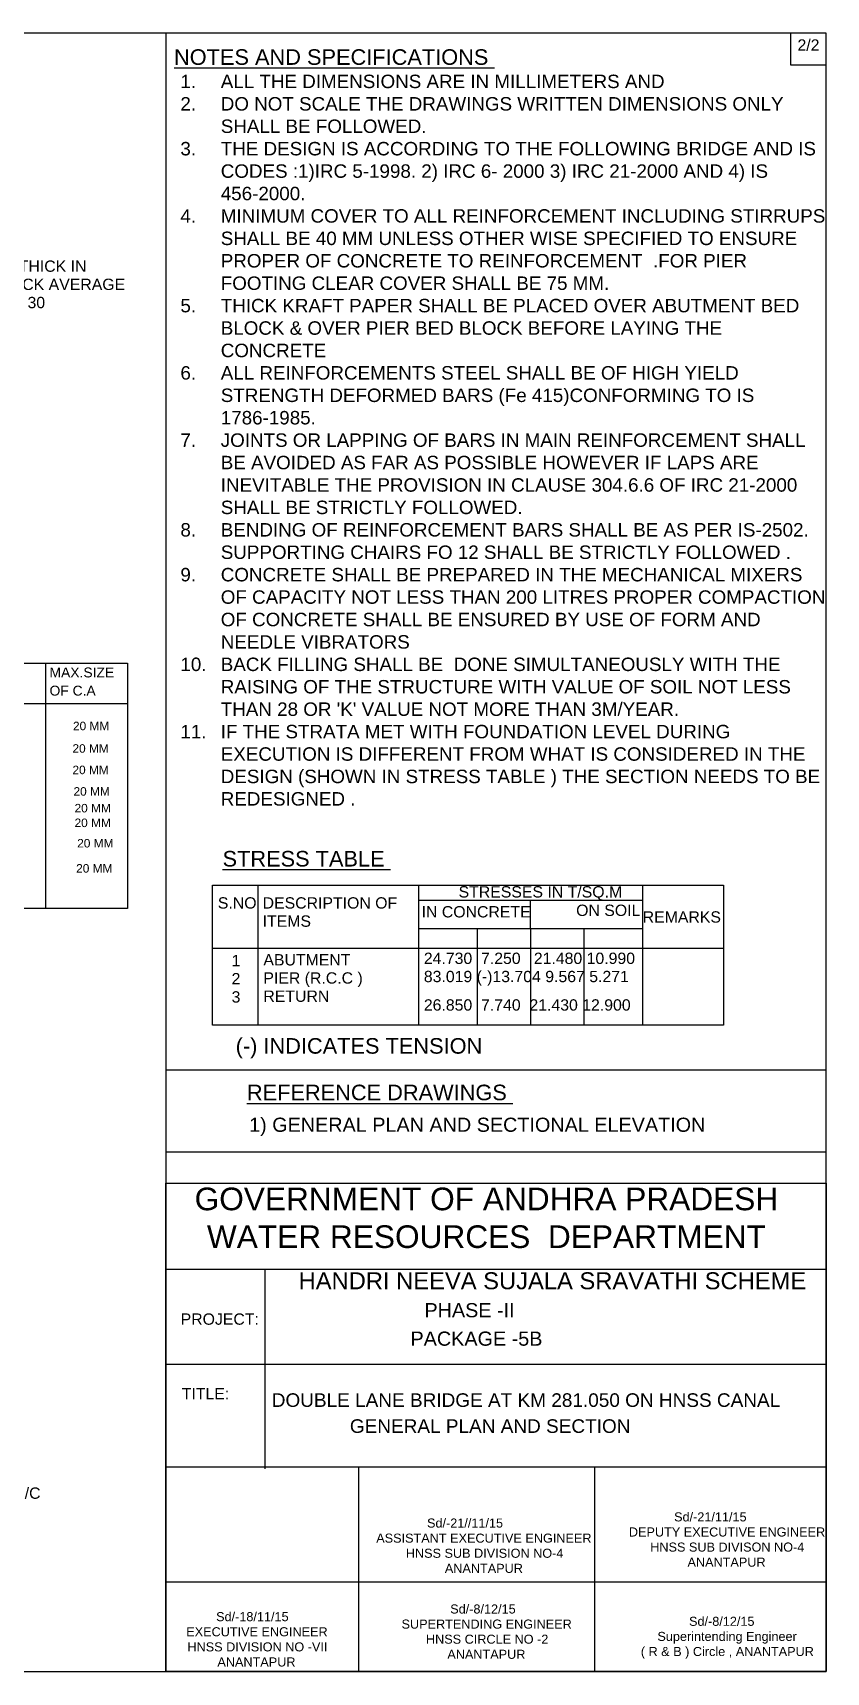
# Model space of a CAD drawing. Header units: millimetres. Extents: x 5124 to 2597898, y 2311 to 44288684.
# Drawn here: x 2569888 to 2597898, y 44230784 to 44288684 of the extents above; entities that cross this region are included whole.
import ezdxf

# ---------------------------------------------------------------- set-up
doc = ezdxf.new("R2010")
doc.units = ezdxf.units.MM
doc.header["$MEASUREMENT"] = 0
for name, color, linetype in [('DIMENSION', 7, 'Continuous'), ('DRAWING', 2, 'Continuous'), ('TEXT', 7, 'Continuous')]:
    doc.layers.add(name, color=color, linetype=linetype)
doc.styles.get("Standard").update_dxf_attribs({"font": 'arial.ttf', "height": 300})

msp = doc.modelspace()

# ---------------------------------------------------------------- linework, layer by layer
at = {"layer": 'DIMENSION', "color": 0}
for points in [[(2574582.5, 44288684.5), (2574582.5, 44230784)], [(2596634.5, 44288673.5), (2596634.5, 44287547), (2597898.5, 44287547)], [(2570330.5, 44266416.5), (2570330.5, 44257759)], [(2555912.5, 44264996.5), (2573205, 44264996.5)]]:
    msp.add_lwpolyline(points, dxfattribs=at)
for points in [[(2555942, 44266416.5), (2573228, 44266416.5), (2573228, 44257759), (2555942, 44257759)], [(2597898.5, 44230805.5), (2574582.5, 44230805.5), (2574582.5, 44248054), (2597898.5, 44248054)]]:
    msp.add_lwpolyline(points, close=True, dxfattribs=at)
at = {"layer": 'DIMENSION'}
for points in [[(2574582.5, 44252057), (2597898.5, 44252057)], [(2597898.5, 44249151.5), (2574582.5, 44249151.5)]]:
    msp.add_lwpolyline(points, dxfattribs=at)
at = {"layer": 'DRAWING', "color": 0}
msp.add_lwpolyline([(2597898.5, 44288673.5), (2514175.5, 44288673.5), (2514175.5, 44230805.5), (2597898.5, 44230805.5)], close=True, dxfattribs=at)
at = {"layer": 'TEXT', "color": 0}
msp.add_lwpolyline([(2594269.5, 44253633), (2576234.5, 44253633), (2576234.5, 44258585.5), (2594269.5, 44258585.5)], close=True, dxfattribs=at)
for points in [[(2577845.5, 44253633), (2577845.5, 44258585.5)], [(2583508.5, 44258585.5), (2583508.5, 44253633)], [(2591420, 44253633), (2591420, 44258585.5)], [(2591420, 44258040), (2583508.5, 44258040)], [(2587464.2, 44257048), (2587464.2, 44258040)], [(2583508.5, 44257048), (2591420, 44257048)], [(2585578.5, 44257048), (2585578.5, 44253633)], [(2587464.2, 44257048), (2587464.2, 44253633)], [(2589336, 44257048), (2589336, 44253633)], [(2576234.5, 44256359.5), (2594269.5, 44256359.5)], [(2574582.5, 44245015.1), (2597898.5, 44245015.1)], [(2578076.2, 44245029.6), (2578076.2, 44237969.8)], [(2574582.5, 44241666.7), (2597898.5, 44241666.7)], [(2597898.5, 44238020.9), (2574582.5, 44238020.9)], [(2581386.2, 44238020.9), (2581386.2, 44230805.5)], [(2589735.3, 44230805.5), (2589735.3, 44238020.9)], [(2597898.5, 44233964.9), (2574582.5, 44233964.9)]]:
    msp.add_lwpolyline(points, dxfattribs=at)

# ---------------------------------------------------------------- texts
at = {"layer": 'DIMENSION', "color": 0, "insert": (2574623.5, 44287205), "char_height": 475, "attachment_point": 1}
msp.add_mtext_dynamic_manual_height_columns("\\pi-1425,l1900,t1900;1.^IALL THE DIMENSIONS ARE IN MILLIMETERS AND \\P2.^IDO NOT SCALE THE DRAWINGS WRITTEN DIMENSIONS ONLY SHALL BE FOLLOWED.\\P3.^ITHE DESIGN IS ACCORDING TO THE FOLLOWING BRIDGE AND IS CODES :1)IRC 5-1998. 2) IRC 6- 2000 3) IRC 21-2000 AND 4) IS 456-2000.\\P4.^IMINIMUM COVER TO ALL REINFORCEMENT INCLUDING STIRRUPS SHALL BE 40 MM UNLESS OTHER WISE SPECIFIED TO ENSURE PROPER OF CONCRETE TO REINFORCEMENT  .FOR PIER FOOTING CLEAR COVER SHALL BE 75 MM.\\P5.^ITHICK KRAFT PAPER SHALL BE PLACED OVER ABUTMENT BED BLOCK & OVER PIER BED BLOCK BEFORE LAYING THE CONCRETE \\P6.^IALL REINFORCEMENTS STEEL SHALL BE OF HIGH YIELD STRENGTH DEFORMED BARS (Fe 415)CONFORMING TO IS 1786-1985.\\P7.^IJOINTS OR LAPPING OF BARS IN MAIN REINFORCEMENT SHALL BE AVOIDED AS FAR AS POSSIBLE HOWEVER IF LAPS ARE INEVITABLE THE PROVISION IN CLAUSE 304.6.6 OF IRC 21-2000 SHALL BE STRICTLY FOLLOWED. \\P8.^IBENDING OF REINFORCEMENT BARS SHALL BE AS PER IS-2502. SUPPORTING CHAIRS FO 12 SHALL BE STRICTLY FOLLOWED .\\P9.^ICONCRETE SHALL BE PREPARED IN THE MECHANICAL MIXERS OF CAPACITY NOT LESS THAN 200 LITRES PROPER COMPACTION OF CONCRETE SHALL BE ENSURED BY USE OF FORM AND NEEDLE VIBRATORS \\P10.^IBACK FILLING SHALL BE  DONE SIMULTANEOUSLY WITH THE RAISING OF THE STRUCTURE WITH VALUE OF SOIL NOT LESS THAN 28 OR 'K' VALUE NOT MORE THAN 3M/YEAR.\\P11.^IIF THE STRATA MET WITH FOUNDATION LEVEL DURING EXECUTION IS DIFFERENT FROM WHAT IS CONSIDERED IN THE  DESIGN (SHOWN IN STRESS TABLE ) THE SECTION NEEDS TO BE REDESIGNED . ", width=23338.734, gutter_width=1500, heights=[0], dxfattribs=at)
at = {"layer": 'TEXT', "color": 0}
for s, height, p in [('%%UNOTES AND SPECIFICATIONS ', 550, (2574872.8, 44287552.6)), ('2/2', 400, (2596885, 44288052.4)), ('RCC DECK SLAB 90 MM THICK IN ', 400, (2562872.5, 44280243)), ('M25 GRADE WITH 75 THICK AVERAGE ', 400, (2562872.5, 44279600.4)), ('WEARING COAT IN CC M 30 ', 400, (2562872.5, 44278957.8)), ('MAX.SIZE', 350, (2570478.3, 44265917.9)), ('OF C.A', 350, (2570478.3, 44265275.3)), ('20 MM', 300, (2571306.4, 44264053.3)), ('20 MM', 300, (2571287.9, 44263258.3)), ('20 MM', 300, (2571287.9, 44262500.2)), ('20 MM', 300, (2571324.9, 44261742.1)), ('20 MM', 300, (2571361.9, 44261150.4)), ('20 MM', 300, (2571361.9, 44260632.7)), ('20 MM', 300, (2571454.5, 44259911.6)), ('%%USTRESS TABLE ', 550, (2576586.7, 44259239.4)), ('20 MM', 300, (2571417.5, 44259024)), ('STRESSES IN T/SQ.M ', 400, (2584919.9, 44258144.7)), ('S.NO ', 400, (2576420.5, 44257753.5)), ('DESCRIPTION OF ', 400, (2578002, 44257753.5)), ('ITEMS  ', 400, (2578002, 44257111)), ('IN CONCRETE ', 400, (2583614.7, 44257440.5)), ('ON SOIL ', 400, (2589070.6, 44257492.7)), ('REMARKS ', 400, (2591420.1, 44257258)), ('1', 400, (2576905.6, 44255719.2)), ('ABUTMENT ', 400, (2578028.1, 44255745.3)), ('24.730  7.250   21.480 10.990', 400, (2583693, 44255797.4)), ('2', 400, (2576905.6, 44255076.6)), ('PIER (R.C.C )', 400, (2578028.1, 44255102.7)), ('83.019 (-)13.704 9.567 5.271  ', 400, (2583693, 44255154.9)), ('3', 400, (2576905.6, 44254434)), ('RETURN ', 400, (2578028.1, 44254460.1)), ('26.850  7.740  21.430 12.900', 400, (2583693, 44254150.4)), ('(-) INDICATES TENSION ', 550, (2577049.5, 44252629)), ('%%UREFERENCE DRAWINGS ', 550, (2577446.8, 44250984.5)), ('1) GENERAL PLAN AND SECTIONAL ELEVATION ', 500, (2577525.5, 44249869)), ('HANDRI NEEVA SUJALA SRAVATHI SCHEME ', 599.711, (2579271.9, 44244309.2)), ('PHASE -II ', 500, (2583715.3, 44243319.6)), ('PACKAGE -5B', 500, (2583222.5, 44242314.9)), ('DOUBLE LANE BRIDGE AT KM 281.050 ON HNSS CANAL', 479.769, (2578324.1, 44240154.4)), ('GENERAL PLAN AND SECTION ', 479.769, (2581081.3, 44239236.6)), ('12 Ø @ 150 C/C', 400, (2566022.2, 44236908.2))]:
    msp.add_text(s, height=height, dxfattribs=at).set_placement(p)
for s, insert, char_height, width, attachment_point in [('GOVERNMENT OF ANDHRA PRADESH\\PWATER RESOURCES  DEPARTMENT', (2585901.6, 44246827), 799.614, 25533.732, 5), ('PROJECT:', (2575108, 44243455.3), 399.81, 921.368, 1), ('TITLE:', (2575147.2, 44240821.3), 399.81, 921.368, 1), ('^I^ISd/-21//11/15\\P\\pi767.04;ASSISTANT EXECUTIVE ENGINEER \\P\\pi1811.4;HNSS SUB DIVISION NO-4 \\P\\pi3189.1;ANANTAPUR', (2581245.6, 44236212.4), 320, 9129.604, 1), ('^I^ISd/-21/11/15\\P\\pi964.01;DEPUTY EXECUTIVE ENGINEER  \\P\\pi1717.8;HNSS SUB DIVISON NO-4 \\P\\pi3033.4;ANANTAPUR ', (2589968.8, 44236430.2), 320, 8818.281, 1), ('^I^ISd/-8/12/15\\P\\pi841.88;SUPERTENDING ENGINEER  \\P\\pi1703.1;HNSS CIRCLE NO -2 \\P\\pi2458.8;ANANTAPUR ', (2582064.5, 44233177), 320, 7669.031, 1), ('^I    Sd/-18/11/15\\P\\pi722.26;EXECUTIVE ENGINEER  \\P\\pi764.72;HNSS DIVISION NO -VII \\P\\pi1822.5;ANANTAPUR ', (2574582.5, 44232906), 320, 6396.453, 1), ('^I^ISd/-8/12/15\\P\\pi1442.9;Superintending Engineer  \\P\\pi857.76;( R & B ) Circle , ANANTAPUR ', (2590496.1, 44232742), 320, 7792.906, 1)]:
    msp.add_mtext(s, dxfattribs=dict(at, insert=insert, char_height=char_height, width=width, attachment_point=attachment_point))

doc.saveas('drawing.dxf')
